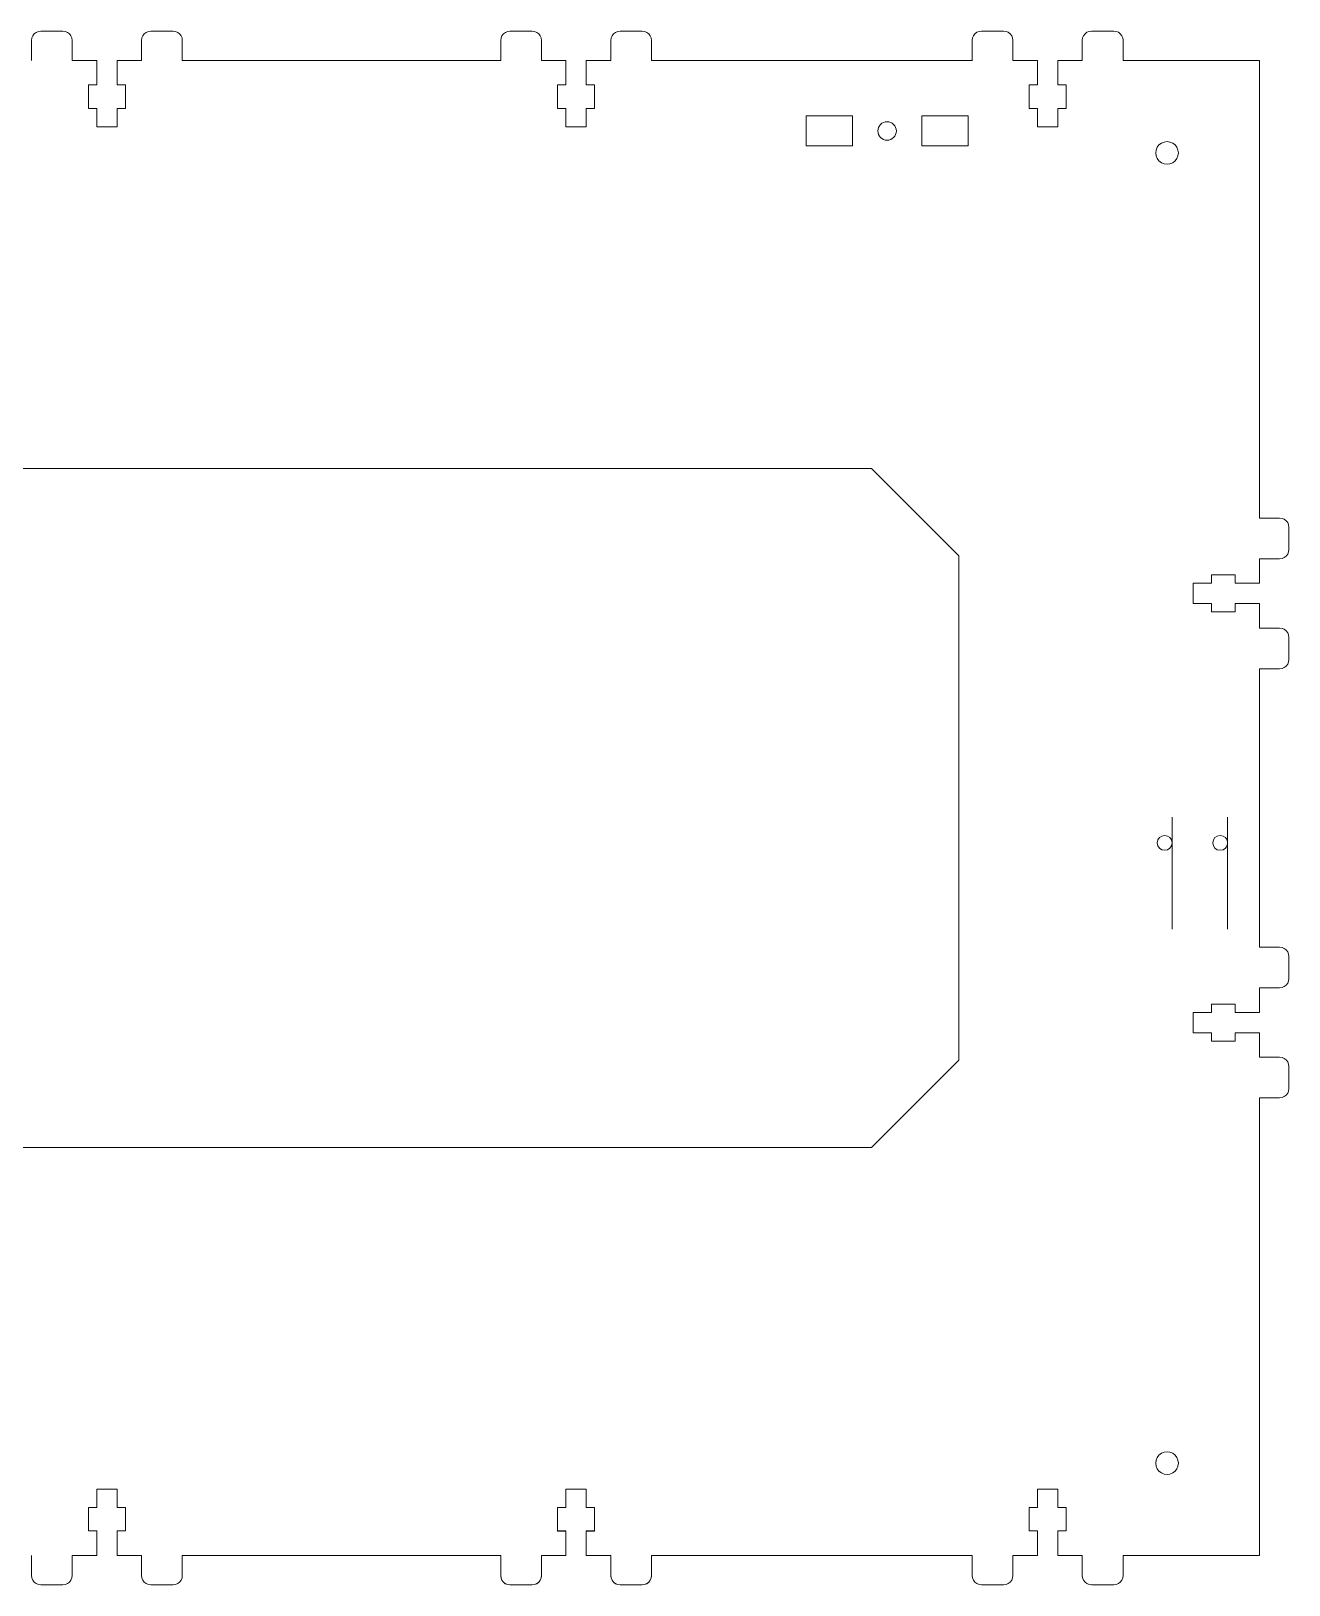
# Model space of a CAD drawing. Header units: millimetres. Extents: x -297 to 214, y -116 to 220.
# Drawn here: x -57.8 to 214.1, y -115.8 to 220.2 of the extents above; entities that cross this region are included whole.
import ezdxf

# ---------------------------------------------------------------- set-up
doc = ezdxf.new("R2010")
doc.units = ezdxf.units.MM
doc.header["$MEASUREMENT"] = 0

msp = doc.modelspace()

# ---------------------------------------------------------------- linework, layer by layer
at = {"lineweight": 9}
for points in [[(-57.7048, 218.2197), (-57.7048, 218.2197), (-57.6367, 218.7373), (-57.6367, 218.7373)], [(-57.6367, 218.7373), (-57.6367, 218.7373), (-57.4369, 219.2197), (-57.4369, 219.2197)], [(-57.4369, 219.2197), (-57.4369, 219.2197), (-57.119, 219.6339), (-57.119, 219.6339)], [(-57.119, 219.6339), (-57.119, 219.6339), (-56.7048, 219.9517), (-56.7048, 219.9517)], [(-56.7048, 219.9517), (-56.7048, 219.9517), (-56.2224, 220.1515), (-56.2224, 220.1515)], [(-56.2224, 220.1515), (-56.2224, 220.1515), (-55.7048, 220.2197), (-55.7048, 220.2197)], [(-55.7048, 220.2197), (-55.7048, 220.2197), (-50.9048, 220.2197), (-50.9048, 220.2197)], [(-50.9048, 220.2197), (-50.9048, 220.2197), (-50.3872, 220.1515), (-50.3872, 220.1515)], [(-50.3872, 220.1515), (-50.3872, 220.1515), (-49.9048, 219.9517), (-49.9048, 219.9517)], [(-49.9048, 219.9517), (-49.9048, 219.9517), (-49.4906, 219.6339), (-49.4906, 219.6339)], [(-49.4906, 219.6339), (-49.4906, 219.6339), (-49.1728, 219.2197), (-49.1728, 219.2197)], [(-49.1728, 219.2197), (-49.1728, 219.2197), (-48.973, 218.7373), (-48.973, 218.7373)], [(-48.973, 218.7373), (-48.973, 218.7373), (-48.9048, 218.2197), (-48.9048, 218.2197)], [(-33.9048, 218.2197), (-33.9048, 218.2197), (-33.8367, 218.7373), (-33.8367, 218.7373)], [(-33.8367, 218.7373), (-33.8367, 218.7373), (-33.6369, 219.2197), (-33.6369, 219.2197)], [(-33.6369, 219.2197), (-33.6369, 219.2197), (-33.319, 219.6339), (-33.319, 219.6339)], [(-33.319, 219.6339), (-33.319, 219.6339), (-32.9048, 219.9517), (-32.9048, 219.9517)], [(-32.9048, 219.9517), (-32.9048, 219.9517), (-32.4225, 220.1515), (-32.4225, 220.1515)], [(-32.4225, 220.1515), (-32.4225, 220.1515), (-31.9048, 220.2197), (-31.9048, 220.2197)], [(-31.9048, 220.2197), (-31.9048, 220.2197), (-27.1048, 220.2197), (-27.1048, 220.2197)], [(-26.5872, 220.1515), (-26.5872, 220.1515), (-27.1048, 220.2197), (-27.1048, 220.2197)], [(-26.1048, 219.9517), (-26.1048, 219.9517), (-26.5872, 220.1515), (-26.5872, 220.1515)], [(-25.6906, 219.6339), (-25.6906, 219.6339), (-26.1048, 219.9517), (-26.1048, 219.9517)], [(-25.3728, 219.2197), (-25.3728, 219.2197), (-25.6906, 219.6339), (-25.6906, 219.6339)], [(-25.173, 218.7373), (-25.173, 218.7373), (-25.3728, 219.2197), (-25.3728, 219.2197)], [(-25.1048, 218.2197), (-25.1048, 218.2197), (-25.173, 218.7373), (-25.173, 218.7373)], [(43.7239, 218.2197), (43.7239, 218.2197), (43.7921, 218.7373), (43.7921, 218.7373)], [(43.7921, 218.7373), (43.7921, 218.7373), (43.9919, 219.2197), (43.9919, 219.2197)], [(43.9919, 219.2197), (43.9919, 219.2197), (44.3097, 219.6339), (44.3097, 219.6339)], [(44.3097, 219.6339), (44.3097, 219.6339), (44.7239, 219.9517), (44.7239, 219.9517)], [(44.7239, 219.9517), (44.7239, 219.9517), (45.2063, 220.1515), (45.2063, 220.1515)], [(45.2063, 220.1515), (45.2063, 220.1515), (45.7239, 220.2197), (45.7239, 220.2197)], [(45.7239, 220.2197), (45.7239, 220.2197), (50.5239, 220.2197), (50.5239, 220.2197)], [(50.5239, 220.2197), (50.5239, 220.2197), (51.0416, 220.1515), (51.0416, 220.1515)], [(51.0416, 220.1515), (51.0416, 220.1515), (51.5239, 219.9517), (51.5239, 219.9517)], [(51.5239, 219.9517), (51.5239, 219.9517), (51.9381, 219.6339), (51.9381, 219.6339)], [(51.9381, 219.6339), (51.9381, 219.6339), (52.256, 219.2197), (52.256, 219.2197)], [(52.256, 219.2197), (52.256, 219.2197), (52.4558, 218.7373), (52.4558, 218.7373)], [(52.4558, 218.7373), (52.4558, 218.7373), (52.5239, 218.2197), (52.5239, 218.2197)], [(67.5921, 218.7373), (67.5921, 218.7373), (67.5239, 218.2197), (67.5239, 218.2197)], [(67.7919, 219.2197), (67.7919, 219.2197), (67.5921, 218.7373), (67.5921, 218.7373)], [(68.1097, 219.6339), (68.1097, 219.6339), (67.7919, 219.2197), (67.7919, 219.2197)], [(68.5239, 219.9517), (68.5239, 219.9517), (68.1097, 219.6339), (68.1097, 219.6339)], [(69.0063, 220.1515), (69.0063, 220.1515), (68.5239, 219.9517), (68.5239, 219.9517)], [(69.5239, 220.2197), (69.5239, 220.2197), (69.0063, 220.1515), (69.0063, 220.1515)], [(69.5239, 220.2197), (69.5239, 220.2197), (74.3239, 220.2197), (74.3239, 220.2197)], [(74.3239, 220.2197), (74.3239, 220.2197), (74.8415, 220.1515), (74.8415, 220.1515)], [(74.8415, 220.1515), (74.8415, 220.1515), (75.3239, 219.9517), (75.3239, 219.9517)], [(75.3239, 219.9517), (75.3239, 219.9517), (75.7381, 219.6339), (75.7381, 219.6339)], [(75.7381, 219.6339), (75.7381, 219.6339), (76.056, 219.2197), (76.056, 219.2197)], [(76.056, 219.2197), (76.056, 219.2197), (76.2558, 218.7373), (76.2558, 218.7373)], [(76.2558, 218.7373), (76.2558, 218.7373), (76.3239, 218.2197), (76.3239, 218.2197)], [(145.634, 218.2267), (145.634, 218.2267), (145.7021, 218.7443), (145.7021, 218.7443)], [(145.7021, 218.7443), (145.7021, 218.7443), (145.9019, 219.2267), (145.9019, 219.2267)], [(145.9019, 219.2267), (145.9019, 219.2267), (146.2197, 219.6409), (146.2197, 219.6409)], [(146.2197, 219.6409), (146.2197, 219.6409), (146.634, 219.9587), (146.634, 219.9587)], [(146.634, 219.9587), (146.634, 219.9587), (147.1163, 220.1585), (147.1163, 220.1585)], [(147.1163, 220.1585), (147.1163, 220.1585), (147.634, 220.2267), (147.634, 220.2267)], [(147.634, 220.2267), (147.634, 220.2267), (152.4339, 220.2267), (152.4339, 220.2267)], [(152.4339, 220.2267), (152.4339, 220.2267), (152.9516, 220.1585), (152.9516, 220.1585)], [(152.9516, 220.1585), (152.9516, 220.1585), (153.4339, 219.9587), (153.4339, 219.9587)], [(153.4339, 219.9587), (153.4339, 219.9587), (153.8482, 219.6409), (153.8482, 219.6409)], [(153.8482, 219.6409), (153.8482, 219.6409), (154.166, 219.2267), (154.166, 219.2267)], [(154.166, 219.2267), (154.166, 219.2267), (154.3658, 218.7443), (154.3658, 218.7443)], [(154.3658, 218.7443), (154.3658, 218.7443), (154.4339, 218.2267), (154.4339, 218.2267)], [(169.4339, 218.2267), (169.4339, 218.2267), (169.5021, 218.7443), (169.5021, 218.7443)], [(169.5021, 218.7443), (169.5021, 218.7443), (169.7019, 219.2267), (169.7019, 219.2267)], [(169.7019, 219.2267), (169.7019, 219.2267), (170.0197, 219.6409), (170.0197, 219.6409)], [(170.0197, 219.6409), (170.0197, 219.6409), (170.4339, 219.9587), (170.4339, 219.9587)], [(170.4339, 219.9587), (170.4339, 219.9587), (170.9163, 220.1585), (170.9163, 220.1585)], [(170.9163, 220.1585), (170.9163, 220.1585), (171.4339, 220.2267), (171.4339, 220.2267)], [(171.4339, 220.2267), (171.4339, 220.2267), (176.2339, 220.2267), (176.2339, 220.2267)], [(176.7516, 220.1585), (176.7516, 220.1585), (176.2339, 220.2267), (176.2339, 220.2267)], [(177.2339, 219.9587), (177.2339, 219.9587), (176.7516, 220.1585), (176.7516, 220.1585)], [(177.6481, 219.6409), (177.6481, 219.6409), (177.2339, 219.9587), (177.2339, 219.9587)], [(177.966, 219.2267), (177.966, 219.2267), (177.6481, 219.6409), (177.6481, 219.6409)], [(178.1658, 218.7443), (178.1658, 218.7443), (177.966, 219.2267), (177.966, 219.2267)], [(178.2339, 218.2267), (178.2339, 218.2267), (178.1658, 218.7443), (178.1658, 218.7443)], [(-57.7048, 213.8697), (-57.7048, 213.8697), (-57.7048, 218.2197), (-57.7048, 218.2197)], [(-48.9048, 218.2197), (-48.9048, 218.2197), (-48.9048, 213.8697), (-48.9048, 213.8697)], [(-33.9048, 213.8697), (-33.9048, 213.8697), (-33.9048, 218.2197), (-33.9048, 218.2197)], [(-25.1048, 218.2197), (-25.1048, 218.2197), (-25.1048, 213.8697), (-25.1048, 213.8697)], [(43.7239, 213.8697), (43.7239, 213.8697), (43.7239, 218.2197), (43.7239, 218.2197)], [(52.5239, 218.2197), (52.5239, 218.2197), (52.5239, 213.8697), (52.5239, 213.8697)], [(67.5239, 213.8697), (67.5239, 213.8697), (67.5239, 218.2197), (67.5239, 218.2197)], [(76.3239, 218.2197), (76.3239, 218.2197), (76.3239, 213.8697), (76.3239, 213.8697)], [(145.634, 213.8767), (145.634, 213.8767), (145.634, 218.2267), (145.634, 218.2267)], [(154.4339, 218.2267), (154.4339, 218.2267), (154.4339, 213.8767), (154.4339, 213.8767)], [(169.4339, 213.8767), (169.4339, 213.8767), (169.4339, 218.2267), (169.4339, 218.2267)], [(178.2339, 218.2267), (178.2339, 218.2267), (178.2339, 213.8767), (178.2339, 213.8767)], [(-48.9048, 213.8697), (-48.9048, 213.8697), (-43.6048, 213.8697), (-43.6048, 213.8697)], [(-43.6048, 213.8697), (-43.6048, 213.8697), (-43.6048, 208.5697), (-43.6048, 208.5697)], [(-39.2048, 208.5697), (-39.2048, 208.5697), (-39.2048, 213.8697), (-39.2048, 213.8697)], [(-39.2048, 213.8697), (-39.2048, 213.8697), (-33.9048, 213.8697), (-33.9048, 213.8697)], [(-25.1048, 213.8697), (-25.1048, 213.8697), (43.7239, 213.8697), (43.7239, 213.8697)], [(52.5239, 213.8697), (52.5239, 213.8697), (57.8239, 213.8697), (57.8239, 213.8697)], [(57.8239, 213.8697), (57.8239, 213.8697), (57.8239, 208.5697), (57.8239, 208.5697)], [(62.2239, 208.5697), (62.2239, 208.5697), (62.2239, 213.8697), (62.2239, 213.8697)], [(62.2239, 213.8697), (62.2239, 213.8697), (67.5239, 213.8697), (67.5239, 213.8697)], [(76.3239, 213.8697), (76.3239, 213.8697), (145.7055, 213.8697), (145.7055, 213.8697)], [(154.4339, 213.8767), (154.4339, 213.8767), (159.7339, 213.8767), (159.7339, 213.8767)], [(159.7339, 213.8767), (159.7339, 213.8767), (159.7339, 208.5767), (159.7339, 208.5767)], [(164.1339, 208.5767), (164.1339, 208.5767), (164.1339, 213.8767), (164.1339, 213.8767)], [(164.1339, 213.8767), (164.1339, 213.8767), (169.4339, 213.8767), (169.4339, 213.8767)], [(178.2339, 213.8767), (178.2339, 213.8767), (207.7424, 213.8697), (207.7424, 213.8697)], [(207.7424, 213.8697), (207.7424, 213.8697), (207.7424, 114.9192), (207.7424, 114.9192)], [(-45.4048, 208.5697), (-45.4048, 208.5697), (-45.4048, 203.4697), (-45.4048, 203.4697)], [(-43.6048, 208.5697), (-43.6048, 208.5697), (-45.4048, 208.5697), (-45.4048, 208.5697)], [(-37.4048, 208.5697), (-37.4048, 208.5697), (-39.2048, 208.5697), (-39.2048, 208.5697)], [(-37.4048, 203.4697), (-37.4048, 203.4697), (-37.4048, 208.5697), (-37.4048, 208.5697)], [(56.0239, 208.5697), (56.0239, 208.5697), (56.0239, 203.4697), (56.0239, 203.4697)], [(57.8239, 208.5697), (57.8239, 208.5697), (56.0239, 208.5697), (56.0239, 208.5697)], [(64.0239, 208.5697), (64.0239, 208.5697), (62.2239, 208.5697), (62.2239, 208.5697)], [(64.0239, 203.4697), (64.0239, 203.4697), (64.0239, 208.5697), (64.0239, 208.5697)], [(157.9339, 208.5767), (157.9339, 208.5767), (157.9339, 203.4767), (157.9339, 203.4767)], [(159.7339, 208.5767), (159.7339, 208.5767), (157.9339, 208.5767), (157.9339, 208.5767)], [(165.9339, 208.5767), (165.9339, 208.5767), (164.1339, 208.5767), (164.1339, 208.5767)], [(165.9339, 203.4767), (165.9339, 203.4767), (165.9339, 208.5767), (165.9339, 208.5767)], [(-45.4048, 203.4697), (-45.4048, 203.4697), (-43.6048, 203.4697), (-43.6048, 203.4697)], [(-43.6048, 203.4697), (-43.6048, 203.4697), (-43.6048, 199.5197), (-43.6048, 199.5197)], [(-39.2048, 203.4697), (-39.2048, 203.4697), (-37.4048, 203.4697), (-37.4048, 203.4697)], [(-39.2048, 199.5197), (-39.2048, 199.5197), (-39.2048, 203.4697), (-39.2048, 203.4697)], [(56.0239, 203.4697), (56.0239, 203.4697), (57.8239, 203.4697), (57.8239, 203.4697)], [(57.8239, 203.4697), (57.8239, 203.4697), (57.8239, 199.5197), (57.8239, 199.5197)], [(62.2239, 199.5197), (62.2239, 199.5197), (62.2239, 203.4697), (62.2239, 203.4697)], [(62.2239, 203.4697), (62.2239, 203.4697), (64.0239, 203.4697), (64.0239, 203.4697)], [(109.7424, 195.3767), (109.7424, 195.3767), (109.7424, 201.8767), (109.7424, 201.8767)], [(109.7424, 201.8767), (109.7424, 201.8767), (119.7424, 201.8767), (119.7424, 201.8767)], [(119.7424, 201.8767), (119.7424, 201.8767), (119.7424, 195.3767), (119.7424, 195.3767)], [(134.7424, 195.3767), (134.7424, 195.3767), (134.7424, 201.8767), (134.7424, 201.8767)], [(134.7424, 201.8767), (134.7424, 201.8767), (144.7424, 201.8767), (144.7424, 201.8767)], [(144.7424, 201.8767), (144.7424, 201.8767), (144.7424, 195.3767), (144.7424, 195.3767)], [(157.9339, 203.4767), (157.9339, 203.4767), (159.7339, 203.4767), (159.7339, 203.4767)], [(159.7339, 203.4767), (159.7339, 203.4767), (159.7339, 199.5267), (159.7339, 199.5267)], [(164.1339, 203.4767), (164.1339, 203.4767), (165.9339, 203.4767), (165.9339, 203.4767)], [(164.1339, 199.5267), (164.1339, 199.5267), (164.1339, 203.4767), (164.1339, 203.4767)], [(-43.6048, 199.5197), (-43.6048, 199.5197), (-39.2048, 199.5197), (-39.2048, 199.5197)], [(57.8239, 199.5197), (57.8239, 199.5197), (62.2239, 199.5197), (62.2239, 199.5197)], [(159.7339, 199.5267), (159.7339, 199.5267), (164.1339, 199.5267), (164.1339, 199.5267)], [(119.7424, 195.3767), (119.7424, 195.3767), (109.7424, 195.3767), (109.7424, 195.3767)], [(144.7424, 195.3767), (144.7424, 195.3767), (134.7424, 195.3767), (134.7424, 195.3767)], [(185.6206, 195.0947), (185.6206, 195.0947), (185.3758, 194.5038), (185.3758, 194.5038)], [(186.0099, 195.6021), (186.0099, 195.6021), (185.6206, 195.0947), (185.6206, 195.0947)], [(186.5174, 195.9914), (186.5174, 195.9914), (186.0099, 195.6021), (186.0099, 195.6021)], [(187.1083, 196.2362), (187.1083, 196.2362), (186.5174, 195.9914), (186.5174, 195.9914)], [(187.7424, 196.3197), (187.7424, 196.3197), (187.1083, 196.2362), (187.1083, 196.2362)], [(188.3765, 196.2362), (188.3765, 196.2362), (187.7424, 196.3197), (187.7424, 196.3197)], [(188.9674, 195.9914), (188.9674, 195.9914), (188.3765, 196.2362), (188.3765, 196.2362)], [(189.4748, 195.6021), (189.4748, 195.6021), (188.9674, 195.9914), (188.9674, 195.9914)], [(189.8641, 195.0947), (189.8641, 195.0947), (189.4748, 195.6021), (189.4748, 195.6021)], [(190.1089, 194.5038), (190.1089, 194.5038), (189.8641, 195.0947), (189.8641, 195.0947)], [(185.3758, 194.5038), (185.3758, 194.5038), (185.2924, 193.8697), (185.2924, 193.8697)], [(185.2924, 193.8697), (185.2924, 193.8697), (185.3758, 193.2356), (185.3758, 193.2356)], [(185.3758, 193.2356), (185.3758, 193.2356), (185.6206, 192.6447), (185.6206, 192.6447)], [(185.6206, 192.6447), (185.6206, 192.6447), (186.0099, 192.1373), (186.0099, 192.1373)], [(186.0099, 192.1373), (186.0099, 192.1373), (186.5174, 191.7479), (186.5174, 191.7479)], [(186.5174, 191.7479), (186.5174, 191.7479), (187.1083, 191.5032), (187.1083, 191.5032)], [(188.3765, 191.5032), (188.3765, 191.5032), (188.9674, 191.7479), (188.9674, 191.7479)], [(188.9674, 191.7479), (188.9674, 191.7479), (189.4748, 192.1373), (189.4748, 192.1373)], [(189.4748, 192.1373), (189.4748, 192.1373), (189.8641, 192.6447), (189.8641, 192.6447)], [(189.8641, 192.6447), (189.8641, 192.6447), (190.1089, 193.2356), (190.1089, 193.2356)], [(190.1924, 193.8697), (190.1924, 193.8697), (190.1089, 194.5038), (190.1089, 194.5038)], [(190.1089, 193.2356), (190.1089, 193.2356), (190.1924, 193.8697), (190.1924, 193.8697)], [(187.1083, 191.5032), (187.1083, 191.5032), (187.7424, 191.4197), (187.7424, 191.4197)], [(187.7424, 191.4197), (187.7424, 191.4197), (188.3765, 191.5032), (188.3765, 191.5032)], [(123.8723, 125.6192), (123.8723, 125.6192), (-207.0534, 125.6192), (-207.0534, 125.6192)], [(142.7424, 106.7491), (142.7424, 106.7491), (123.8723, 125.6192), (123.8723, 125.6192)], [(207.7424, 114.9192), (207.7424, 114.9192), (212.0924, 114.9192), (212.0924, 114.9192)], [(212.61, 114.8511), (212.61, 114.8511), (212.0924, 114.9192), (212.0924, 114.9192)], [(213.0924, 114.6513), (213.0924, 114.6513), (212.61, 114.8511), (212.61, 114.8511)], [(213.5066, 114.3334), (213.5066, 114.3334), (213.0924, 114.6513), (213.0924, 114.6513)], [(213.8244, 113.9192), (213.8244, 113.9192), (213.5066, 114.3334), (213.5066, 114.3334)], [(214.0242, 113.4369), (214.0242, 113.4369), (213.8244, 113.9192), (213.8244, 113.9192)], [(214.0924, 112.9192), (214.0924, 112.9192), (214.0242, 113.4369), (214.0242, 113.4369)], [(214.0924, 112.9192), (214.0924, 112.9192), (214.0924, 108.1192), (214.0924, 108.1192)], [(214.0242, 107.6016), (214.0242, 107.6016), (213.8244, 107.1192), (213.8244, 107.1192)], [(214.0924, 108.1192), (214.0924, 108.1192), (214.0242, 107.6016), (214.0242, 107.6016)], [(142.7424, -2.3939), (142.7424, -2.3939), (142.7424, 106.8324), (142.7424, 106.8324)], [(207.7424, 106.1192), (207.7424, 106.1192), (207.7424, 100.8192), (207.7424, 100.8192)], [(212.0924, 106.1192), (212.0924, 106.1192), (207.7424, 106.1192), (207.7424, 106.1192)], [(212.61, 106.1874), (212.61, 106.1874), (212.0924, 106.1192), (212.0924, 106.1192)], [(213.0924, 106.3872), (213.0924, 106.3872), (212.61, 106.1874), (212.61, 106.1874)], [(213.5066, 106.705), (213.5066, 106.705), (213.0924, 106.3872), (213.0924, 106.3872)], [(213.8244, 107.1192), (213.8244, 107.1192), (213.5066, 106.705), (213.5066, 106.705)], [(193.3924, 100.8192), (193.3924, 100.8192), (193.3924, 96.4192), (193.3924, 96.4192)], [(197.3424, 100.8192), (197.3424, 100.8192), (193.3924, 100.8192), (193.3924, 100.8192)], [(202.4424, 102.6192), (202.4424, 102.6192), (197.3424, 102.6192), (197.3424, 102.6192)], [(197.3424, 102.6192), (197.3424, 102.6192), (197.3424, 100.8192), (197.3424, 100.8192)], [(202.4424, 100.8192), (202.4424, 100.8192), (202.4424, 102.6192), (202.4424, 102.6192)], [(207.7424, 100.8192), (207.7424, 100.8192), (202.4424, 100.8192), (202.4424, 100.8192)], [(193.3924, 96.4192), (193.3924, 96.4192), (197.3424, 96.4192), (197.3424, 96.4192)], [(197.3424, 96.4192), (197.3424, 96.4192), (197.3424, 94.6192), (197.3424, 94.6192)], [(197.3424, 94.6192), (197.3424, 94.6192), (202.4424, 94.6192), (202.4424, 94.6192)], [(202.4424, 96.4192), (202.4424, 96.4192), (207.7424, 96.4192), (207.7424, 96.4192)], [(202.4424, 94.6192), (202.4424, 94.6192), (202.4424, 96.4192), (202.4424, 96.4192)], [(207.7424, 96.4192), (207.7424, 96.4192), (207.7424, 91.1192), (207.7424, 91.1192)], [(207.7424, 91.1192), (207.7424, 91.1192), (212.0924, 91.1192), (212.0924, 91.1192)], [(212.0924, 91.1192), (212.0924, 91.1192), (212.61, 91.0511), (212.61, 91.0511)], [(212.61, 91.0511), (212.61, 91.0511), (213.0924, 90.8513), (213.0924, 90.8513)], [(213.0924, 90.8513), (213.0924, 90.8513), (213.5066, 90.5334), (213.5066, 90.5334)], [(213.5066, 90.5334), (213.5066, 90.5334), (213.8244, 90.1192), (213.8244, 90.1192)], [(213.8244, 90.1192), (213.8244, 90.1192), (214.0242, 89.6369), (214.0242, 89.6369)], [(214.0242, 89.6369), (214.0242, 89.6369), (214.0924, 89.1192), (214.0924, 89.1192)], [(214.0924, 89.1192), (214.0924, 89.1192), (214.0924, 84.3192), (214.0924, 84.3192)], [(214.0242, 83.8016), (214.0242, 83.8016), (214.0924, 84.3192), (214.0924, 84.3192)], [(207.7424, 82.3192), (207.7424, 82.3192), (207.7424, 22.1193), (207.7424, 22.1193)], [(212.0924, 82.3192), (212.0924, 82.3192), (207.7424, 82.3192), (207.7424, 82.3192)], [(212.0924, 82.3192), (212.0924, 82.3192), (212.61, 82.3874), (212.61, 82.3874)], [(212.61, 82.3874), (212.61, 82.3874), (213.0924, 82.5872), (213.0924, 82.5872)], [(213.0924, 82.5872), (213.0924, 82.5872), (213.5066, 82.905), (213.5066, 82.905)], [(213.5066, 82.905), (213.5066, 82.905), (213.8244, 83.3192), (213.8244, 83.3192)], [(213.8244, 83.3192), (213.8244, 83.3192), (214.0242, 83.8016), (214.0242, 83.8016)], [(207.7424, 22.1193), (207.7424, 22.1193), (212.0924, 22.1193), (212.0924, 22.1193)], [(212.61, 22.0511), (212.61, 22.0511), (212.0924, 22.1193), (212.0924, 22.1193)], [(213.0924, 21.8513), (213.0924, 21.8513), (212.61, 22.0511), (212.61, 22.0511)], [(213.5066, 21.5335), (213.5066, 21.5335), (213.0924, 21.8513), (213.0924, 21.8513)], [(213.8244, 21.1193), (213.8244, 21.1193), (213.5066, 21.5335), (213.5066, 21.5335)], [(214.0242, 20.6369), (214.0242, 20.6369), (213.8244, 21.1193), (213.8244, 21.1193)], [(214.0924, 20.1193), (214.0924, 20.1193), (214.0242, 20.6369), (214.0242, 20.6369)], [(214.0924, 20.1193), (214.0924, 20.1193), (214.0924, 15.3193), (214.0924, 15.3193)], [(212.61, 13.3874), (212.61, 13.3874), (213.0924, 13.5872), (213.0924, 13.5872)], [(213.0924, 13.5872), (213.0924, 13.5872), (213.5066, 13.905), (213.5066, 13.905)], [(213.5066, 13.905), (213.5066, 13.905), (213.8244, 14.3193), (213.8244, 14.3193)], [(213.8244, 14.3193), (213.8244, 14.3193), (214.0242, 14.8016), (214.0242, 14.8016)], [(214.0242, 14.8016), (214.0242, 14.8016), (214.0924, 15.3193), (214.0924, 15.3193)], [(207.7424, 13.3193), (207.7424, 13.3193), (207.7424, 8.0193), (207.7424, 8.0193)], [(212.0924, 13.3193), (212.0924, 13.3193), (207.7424, 13.3193), (207.7424, 13.3193)], [(212.0924, 13.3193), (212.0924, 13.3193), (212.61, 13.3874), (212.61, 13.3874)], [(197.3424, 8.0193), (197.3424, 8.0193), (193.3924, 8.0193), (193.3924, 8.0193)], [(193.3924, 8.0193), (193.3924, 8.0193), (193.3924, 3.6193), (193.3924, 3.6193)], [(202.4424, 9.8193), (202.4424, 9.8193), (197.3424, 9.8193), (197.3424, 9.8193)], [(197.3424, 9.8193), (197.3424, 9.8193), (197.3424, 8.0193), (197.3424, 8.0193)], [(202.4424, 8.0193), (202.4424, 8.0193), (202.4424, 9.8193), (202.4424, 9.8193)], [(207.7424, 8.0193), (207.7424, 8.0193), (202.4424, 8.0193), (202.4424, 8.0193)], [(193.3924, 3.6193), (193.3924, 3.6193), (197.3424, 3.6193), (197.3424, 3.6193)], [(197.3424, 3.6193), (197.3424, 3.6193), (197.3424, 1.8193), (197.3424, 1.8193)], [(202.4424, 3.6193), (202.4424, 3.6193), (207.7424, 3.6193), (207.7424, 3.6193)], [(202.4424, 1.8193), (202.4424, 1.8193), (202.4424, 3.6193), (202.4424, 3.6193)], [(207.7424, 3.6193), (207.7424, 3.6193), (207.7424, -1.6807), (207.7424, -1.6807)], [(197.3424, 1.8193), (197.3424, 1.8193), (202.4424, 1.8193), (202.4424, 1.8193)], [(123.8723, -21.1807), (123.8723, -21.1807), (142.6591, -2.3939), (142.6591, -2.3939)], [(207.7424, -1.6807), (207.7424, -1.6807), (212.0924, -1.6807), (212.0924, -1.6807)], [(212.61, -1.7489), (212.61, -1.7489), (212.0924, -1.6807), (212.0924, -1.6807)], [(213.0924, -1.9487), (213.0924, -1.9487), (212.61, -1.7489), (212.61, -1.7489)], [(213.5066, -2.2665), (213.5066, -2.2665), (213.0924, -1.9487), (213.0924, -1.9487)], [(213.8244, -2.6807), (213.8244, -2.6807), (213.5066, -2.2665), (213.5066, -2.2665)], [(214.0242, -3.1631), (214.0242, -3.1631), (213.8244, -2.6807), (213.8244, -2.6807)], [(214.0924, -3.6807), (214.0924, -3.6807), (214.0242, -3.1631), (214.0242, -3.1631)], [(214.0924, -3.6807), (214.0924, -3.6807), (214.0924, -8.4807), (214.0924, -8.4807)], [(213.0924, -10.2128), (213.0924, -10.2128), (213.5066, -9.8949), (213.5066, -9.8949)], [(213.5066, -9.8949), (213.5066, -9.8949), (213.8244, -9.4807), (213.8244, -9.4807)], [(213.8244, -9.4807), (213.8244, -9.4807), (214.0242, -8.9984), (214.0242, -8.9984)], [(214.0242, -8.9984), (214.0242, -8.9984), (214.0924, -8.4807), (214.0924, -8.4807)], [(207.7424, -10.4807), (207.7424, -10.4807), (207.7424, -109.4536), (207.7424, -109.4536)], [(212.0924, -10.4807), (212.0924, -10.4807), (207.7424, -10.4807), (207.7424, -10.4807)], [(212.0924, -10.4807), (212.0924, -10.4807), (212.61, -10.4126), (212.61, -10.4126)], [(212.61, -10.4126), (212.61, -10.4126), (213.0924, -10.2128), (213.0924, -10.2128)], [(-207.0534, -21.1807), (-207.0534, -21.1807), (123.8723, -21.1807), (123.8723, -21.1807)], [(186.5174, -87.3318), (186.5174, -87.3318), (186.0099, -87.7212), (186.0099, -87.7212)], [(187.1083, -87.0871), (187.1083, -87.0871), (186.5174, -87.3318), (186.5174, -87.3318)], [(187.7424, -87.0036), (187.7424, -87.0036), (187.1083, -87.0871), (187.1083, -87.0871)], [(188.3765, -87.0871), (188.3765, -87.0871), (187.7424, -87.0036), (187.7424, -87.0036)], [(188.9674, -87.3318), (188.9674, -87.3318), (188.3765, -87.0871), (188.3765, -87.0871)], [(189.4748, -87.7212), (189.4748, -87.7212), (188.9674, -87.3318), (188.9674, -87.3318)], [(185.3758, -88.8195), (185.3758, -88.8195), (185.2924, -89.4536), (185.2924, -89.4536)], [(185.2924, -89.4536), (185.2924, -89.4536), (185.3758, -90.0877), (185.3758, -90.0877)], [(185.6206, -88.2286), (185.6206, -88.2286), (185.3758, -88.8195), (185.3758, -88.8195)], [(185.3758, -90.0877), (185.3758, -90.0877), (185.6206, -90.6786), (185.6206, -90.6786)], [(186.0099, -87.7212), (186.0099, -87.7212), (185.6206, -88.2286), (185.6206, -88.2286)], [(185.6206, -90.6786), (185.6206, -90.6786), (186.0099, -91.186), (186.0099, -91.186)], [(189.8641, -88.2286), (189.8641, -88.2286), (189.4748, -87.7212), (189.4748, -87.7212)], [(189.4748, -91.186), (189.4748, -91.186), (189.8641, -90.6786), (189.8641, -90.6786)], [(190.1089, -88.8195), (190.1089, -88.8195), (189.8641, -88.2286), (189.8641, -88.2286)], [(189.8641, -90.6786), (189.8641, -90.6786), (190.1089, -90.0877), (190.1089, -90.0877)], [(190.1924, -89.4536), (190.1924, -89.4536), (190.1089, -88.8195), (190.1089, -88.8195)], [(190.1089, -90.0877), (190.1089, -90.0877), (190.1924, -89.4536), (190.1924, -89.4536)], [(186.0099, -91.186), (186.0099, -91.186), (186.5174, -91.5753), (186.5174, -91.5753)], [(186.5174, -91.5753), (186.5174, -91.5753), (187.1083, -91.8201), (187.1083, -91.8201)], [(187.1083, -91.8201), (187.1083, -91.8201), (187.7424, -91.9036), (187.7424, -91.9036)], [(187.7424, -91.9036), (187.7424, -91.9036), (188.3765, -91.8201), (188.3765, -91.8201)], [(188.3765, -91.8201), (188.3765, -91.8201), (188.9674, -91.5753), (188.9674, -91.5753)], [(188.9674, -91.5753), (188.9674, -91.5753), (189.4748, -91.186), (189.4748, -91.186)], [(-43.6048, -95.0812), (-43.6048, -95.0812), (-39.2048, -95.0812), (-39.2048, -95.0812)], [(-43.6048, -99.0312), (-43.6048, -99.0312), (-43.6048, -95.0812), (-43.6048, -95.0812)], [(-39.2048, -95.0812), (-39.2048, -95.0812), (-39.2048, -99.0312), (-39.2048, -99.0312)], [(57.8132, -99.0312), (57.8132, -99.0312), (57.8132, -95.0812), (57.8132, -95.0812)], [(57.8132, -95.0812), (57.8132, -95.0812), (62.2133, -95.0812), (62.2133, -95.0812)], [(57.8132, -95.1036), (57.8132, -95.1036), (57.8132, -99.0536), (57.8132, -99.0536)], [(62.2133, -95.1036), (62.2133, -95.1036), (57.8132, -95.1036), (57.8132, -95.1036)], [(62.2133, -95.0812), (62.2133, -95.0812), (62.2133, -99.0312), (62.2133, -99.0312)], [(62.2133, -99.0536), (62.2133, -99.0536), (62.2133, -95.1036), (62.2133, -95.1036)], [(159.7339, -95.0882), (159.7339, -95.0882), (164.1339, -95.0882), (164.1339, -95.0882)], [(159.7339, -99.0382), (159.7339, -99.0382), (159.7339, -95.0882), (159.7339, -95.0882)], [(164.1339, -95.0882), (164.1339, -95.0882), (164.1339, -99.0382), (164.1339, -99.0382)], [(-45.4048, -104.1312), (-45.4048, -104.1312), (-45.4048, -99.0312), (-45.4048, -99.0312)], [(-45.4048, -99.0312), (-45.4048, -99.0312), (-43.6048, -99.0312), (-43.6048, -99.0312)], [(-39.2048, -99.0312), (-39.2048, -99.0312), (-37.4048, -99.0312), (-37.4048, -99.0312)], [(-37.4048, -99.0312), (-37.4048, -99.0312), (-37.4048, -104.1312), (-37.4048, -104.1312)], [(56.0133, -104.1312), (56.0133, -104.1312), (56.0133, -99.0312), (56.0133, -99.0312)], [(56.0133, -99.0312), (56.0133, -99.0312), (57.8132, -99.0312), (57.8132, -99.0312)], [(56.0133, -99.0536), (56.0133, -99.0536), (56.0133, -104.1536), (56.0133, -104.1536)], [(57.8132, -99.0536), (57.8132, -99.0536), (56.0133, -99.0536), (56.0133, -99.0536)], [(62.2133, -99.0312), (62.2133, -99.0312), (64.0133, -99.0312), (64.0133, -99.0312)], [(64.0133, -99.0536), (64.0133, -99.0536), (62.2133, -99.0536), (62.2133, -99.0536)], [(64.0133, -99.0312), (64.0133, -99.0312), (64.0133, -104.1312), (64.0133, -104.1312)], [(64.0133, -104.1536), (64.0133, -104.1536), (64.0133, -99.0536), (64.0133, -99.0536)], [(157.9339, -104.1382), (157.9339, -104.1382), (157.9339, -99.0382), (157.9339, -99.0382)], [(157.9339, -99.0382), (157.9339, -99.0382), (159.7339, -99.0382), (159.7339, -99.0382)], [(164.1339, -99.0382), (164.1339, -99.0382), (165.9339, -99.0382), (165.9339, -99.0382)], [(165.9339, -99.0382), (165.9339, -99.0382), (165.9339, -104.1382), (165.9339, -104.1382)], [(-43.6048, -104.1312), (-43.6048, -104.1312), (-45.4048, -104.1312), (-45.4048, -104.1312)], [(-43.6048, -109.4312), (-43.6048, -109.4312), (-43.6048, -104.1312), (-43.6048, -104.1312)], [(-39.2048, -104.1312), (-39.2048, -104.1312), (-39.2048, -109.4312), (-39.2048, -109.4312)], [(-37.4048, -104.1312), (-37.4048, -104.1312), (-39.2048, -104.1312), (-39.2048, -104.1312)], [(57.8132, -104.1312), (57.8132, -104.1312), (56.0133, -104.1312), (56.0133, -104.1312)], [(56.0133, -104.1536), (56.0133, -104.1536), (57.8132, -104.1536), (57.8132, -104.1536)], [(57.8132, -109.4312), (57.8132, -109.4312), (57.8132, -104.1312), (57.8132, -104.1312)], [(57.8132, -104.1536), (57.8132, -104.1536), (57.8132, -109.4536), (57.8132, -109.4536)], [(62.2133, -104.1312), (62.2133, -104.1312), (62.2133, -109.4312), (62.2133, -109.4312)], [(64.0133, -104.1312), (64.0133, -104.1312), (62.2133, -104.1312), (62.2133, -104.1312)], [(62.2133, -104.1536), (62.2133, -104.1536), (64.0133, -104.1536), (64.0133, -104.1536)], [(62.2133, -109.4536), (62.2133, -109.4536), (62.2133, -104.1536), (62.2133, -104.1536)], [(159.7339, -104.1382), (159.7339, -104.1382), (157.9339, -104.1382), (157.9339, -104.1382)], [(159.7339, -109.4382), (159.7339, -109.4382), (159.7339, -104.1382), (159.7339, -104.1382)], [(164.1339, -104.1382), (164.1339, -104.1382), (164.1339, -109.4382), (164.1339, -109.4382)], [(165.9339, -104.1382), (165.9339, -104.1382), (164.1339, -104.1382), (164.1339, -104.1382)], [(-57.7048, -109.4312), (-57.7048, -109.4312), (-57.7048, -113.7812), (-57.7048, -113.7812)], [(-48.9048, -109.4312), (-48.9048, -109.4312), (-43.6048, -109.4312), (-43.6048, -109.4312)], [(-48.9048, -113.7812), (-48.9048, -113.7812), (-48.9048, -109.4312), (-48.9048, -109.4312)], [(-39.2048, -109.4312), (-39.2048, -109.4312), (-33.9048, -109.4312), (-33.9048, -109.4312)], [(-33.9048, -109.4312), (-33.9048, -109.4312), (-33.9048, -113.7812), (-33.9048, -113.7812)], [(-25.1048, -109.4312), (-25.1048, -109.4312), (43.7133, -109.4312), (43.7133, -109.4312)], [(-25.1048, -113.7812), (-25.1048, -113.7812), (-25.1048, -109.4312), (-25.1048, -109.4312)], [(43.7133, -109.4312), (43.7133, -109.4312), (43.7133, -113.7812), (43.7133, -113.7812)], [(43.7133, -113.8036), (43.7133, -113.8036), (43.7133, -109.4536), (43.7133, -109.4536)], [(52.5133, -109.4312), (52.5133, -109.4312), (57.8132, -109.4312), (57.8132, -109.4312)], [(52.5133, -113.7812), (52.5133, -113.7812), (52.5133, -109.4312), (52.5133, -109.4312)], [(52.5133, -109.4536), (52.5133, -109.4536), (52.5133, -113.8036), (52.5133, -113.8036)], [(57.8132, -109.4536), (57.8132, -109.4536), (52.5133, -109.4536), (52.5133, -109.4536)], [(62.2133, -109.4312), (62.2133, -109.4312), (67.5133, -109.4312), (67.5133, -109.4312)], [(67.5132, -109.4536), (67.5132, -109.4536), (62.2133, -109.4536), (62.2133, -109.4536)], [(67.5132, -113.8036), (67.5132, -113.8036), (67.5132, -109.4536), (67.5132, -109.4536)], [(67.5133, -109.4312), (67.5133, -109.4312), (67.5133, -113.7812), (67.5133, -113.7812)], [(76.3132, -113.7812), (76.3132, -113.7812), (76.3132, -109.4312), (76.3132, -109.4312)], [(145.634, -109.4382), (145.634, -109.4382), (76.3132, -109.4312), (76.3132, -109.4312)], [(76.3132, -109.4536), (76.3132, -109.4536), (76.3132, -113.8036), (76.3132, -113.8036)], [(145.634, -109.4382), (145.634, -109.4382), (145.634, -113.7882), (145.634, -113.7882)], [(154.4339, -109.4382), (154.4339, -109.4382), (159.7339, -109.4382), (159.7339, -109.4382)], [(154.4339, -113.7882), (154.4339, -113.7882), (154.4339, -109.4382), (154.4339, -109.4382)], [(164.1339, -109.4382), (164.1339, -109.4382), (169.4339, -109.4382), (169.4339, -109.4382)], [(169.4339, -109.4382), (169.4339, -109.4382), (169.4339, -113.7882), (169.4339, -113.7882)], [(178.2339, -113.7882), (178.2339, -113.7882), (178.2339, -109.4382), (178.2339, -109.4382)], [(178.2339, -109.4382), (178.2339, -109.4382), (207.7424, -109.4382), (207.7424, -109.4382)], [(-57.7048, -113.7812), (-57.7048, -113.7812), (-57.6367, -114.2988), (-57.6367, -114.2988)], [(-48.973, -114.2988), (-48.973, -114.2988), (-48.9048, -113.7812), (-48.9048, -113.7812)], [(-33.9048, -113.7812), (-33.9048, -113.7812), (-33.8367, -114.2988), (-33.8367, -114.2988)], [(-25.1048, -113.7812), (-25.1048, -113.7812), (-25.173, -114.2988), (-25.173, -114.2988)], [(43.7133, -113.7812), (43.7133, -113.7812), (43.7814, -114.2988), (43.7814, -114.2988)], [(43.7133, -113.8036), (43.7133, -113.8036), (43.7814, -114.3212), (43.7814, -114.3212)], [(52.4451, -114.2988), (52.4451, -114.2988), (52.5133, -113.7812), (52.5133, -113.7812)], [(52.4451, -114.3212), (52.4451, -114.3212), (52.5133, -113.8036), (52.5133, -113.8036)], [(67.5132, -113.8036), (67.5132, -113.8036), (67.5814, -114.3212), (67.5814, -114.3212)], [(67.5814, -114.2988), (67.5814, -114.2988), (67.5133, -113.7812), (67.5133, -113.7812)], [(76.2451, -114.2988), (76.2451, -114.2988), (76.3132, -113.7812), (76.3132, -113.7812)], [(76.3132, -113.8036), (76.3132, -113.8036), (76.2451, -114.3212), (76.2451, -114.3212)], [(145.634, -113.7882), (145.634, -113.7882), (145.7021, -114.3058), (145.7021, -114.3058)], [(154.3658, -114.3058), (154.3658, -114.3058), (154.4339, -113.7882), (154.4339, -113.7882)], [(169.4339, -113.7882), (169.4339, -113.7882), (169.5021, -114.3058), (169.5021, -114.3058)], [(178.2339, -113.7882), (178.2339, -113.7882), (178.1658, -114.3058), (178.1658, -114.3058)], [(-57.6367, -114.2988), (-57.6367, -114.2988), (-57.4369, -114.7812), (-57.4369, -114.7812)], [(-57.4369, -114.7812), (-57.4369, -114.7812), (-57.119, -115.1954), (-57.119, -115.1954)], [(-57.119, -115.1954), (-57.119, -115.1954), (-56.7048, -115.5132), (-56.7048, -115.5132)], [(-56.7048, -115.5132), (-56.7048, -115.5132), (-56.2224, -115.713), (-56.2224, -115.713)], [(-56.2224, -115.713), (-56.2224, -115.713), (-55.7048, -115.7812), (-55.7048, -115.7812)], [(-55.7048, -115.7812), (-55.7048, -115.7812), (-50.9048, -115.7812), (-50.9048, -115.7812)], [(-50.9048, -115.7812), (-50.9048, -115.7812), (-50.3872, -115.713), (-50.3872, -115.713)], [(-50.3872, -115.713), (-50.3872, -115.713), (-49.9048, -115.5132), (-49.9048, -115.5132)], [(-49.9048, -115.5132), (-49.9048, -115.5132), (-49.4906, -115.1954), (-49.4906, -115.1954)], [(-49.4906, -115.1954), (-49.4906, -115.1954), (-49.1728, -114.7812), (-49.1728, -114.7812)], [(-49.1728, -114.7812), (-49.1728, -114.7812), (-48.973, -114.2988), (-48.973, -114.2988)], [(-33.8367, -114.2988), (-33.8367, -114.2988), (-33.6369, -114.7812), (-33.6369, -114.7812)], [(-33.6369, -114.7812), (-33.6369, -114.7812), (-33.319, -115.1954), (-33.319, -115.1954)], [(-33.319, -115.1954), (-33.319, -115.1954), (-32.9048, -115.5132), (-32.9048, -115.5132)], [(-32.9048, -115.5132), (-32.9048, -115.5132), (-32.4225, -115.713), (-32.4225, -115.713)], [(-32.4225, -115.713), (-32.4225, -115.713), (-31.9048, -115.7812), (-31.9048, -115.7812)], [(-31.9048, -115.7812), (-31.9048, -115.7812), (-27.1048, -115.7812), (-27.1048, -115.7812)], [(-26.5872, -115.713), (-26.5872, -115.713), (-27.1048, -115.7812), (-27.1048, -115.7812)], [(-26.1048, -115.5132), (-26.1048, -115.5132), (-26.5872, -115.713), (-26.5872, -115.713)], [(-25.6906, -115.1954), (-25.6906, -115.1954), (-26.1048, -115.5132), (-26.1048, -115.5132)], [(-25.3728, -114.7812), (-25.3728, -114.7812), (-25.6906, -115.1954), (-25.6906, -115.1954)], [(-25.173, -114.2988), (-25.173, -114.2988), (-25.3728, -114.7812), (-25.3728, -114.7812)], [(43.7814, -114.2988), (43.7814, -114.2988), (43.9812, -114.7812), (43.9812, -114.7812)], [(43.7814, -114.3212), (43.7814, -114.3212), (43.9812, -114.8036), (43.9812, -114.8036)], [(43.9812, -114.7812), (43.9812, -114.7812), (44.299, -115.1954), (44.299, -115.1954)], [(43.9812, -114.8036), (43.9812, -114.8036), (44.299, -115.2178), (44.299, -115.2178)], [(44.299, -115.1954), (44.299, -115.1954), (44.7133, -115.5132), (44.7133, -115.5132)], [(44.299, -115.2178), (44.299, -115.2178), (44.7133, -115.5356), (44.7133, -115.5356)], [(44.7133, -115.5132), (44.7133, -115.5132), (45.1956, -115.713), (45.1956, -115.713)], [(44.7133, -115.5356), (44.7133, -115.5356), (45.1956, -115.7354), (45.1956, -115.7354)], [(45.1956, -115.713), (45.1956, -115.713), (45.7133, -115.7812), (45.7133, -115.7812)], [(45.1956, -115.7354), (45.1956, -115.7354), (45.7133, -115.8036), (45.7133, -115.8036)], [(45.7133, -115.7812), (45.7133, -115.7812), (50.5133, -115.7812), (50.5133, -115.7812)], [(50.5133, -115.8036), (50.5133, -115.8036), (45.7133, -115.8036), (45.7133, -115.8036)], [(50.5133, -115.7812), (50.5133, -115.7812), (51.0309, -115.713), (51.0309, -115.713)], [(50.5133, -115.8036), (50.5133, -115.8036), (51.0309, -115.7354), (51.0309, -115.7354)], [(51.0309, -115.713), (51.0309, -115.713), (51.5133, -115.5132), (51.5133, -115.5132)], [(51.0309, -115.7354), (51.0309, -115.7354), (51.5133, -115.5356), (51.5133, -115.5356)], [(51.5133, -115.5132), (51.5133, -115.5132), (51.9275, -115.1954), (51.9275, -115.1954)], [(51.5133, -115.5356), (51.5133, -115.5356), (51.9275, -115.2178), (51.9275, -115.2178)], [(51.9275, -115.1954), (51.9275, -115.1954), (52.2453, -114.7812), (52.2453, -114.7812)], [(51.9275, -115.2178), (51.9275, -115.2178), (52.2453, -114.8036), (52.2453, -114.8036)], [(52.2453, -114.7812), (52.2453, -114.7812), (52.4451, -114.2988), (52.4451, -114.2988)], [(52.2453, -114.8036), (52.2453, -114.8036), (52.4451, -114.3212), (52.4451, -114.3212)], [(67.7812, -114.7812), (67.7812, -114.7812), (67.5814, -114.2988), (67.5814, -114.2988)], [(67.5814, -114.3212), (67.5814, -114.3212), (67.7812, -114.8036), (67.7812, -114.8036)], [(68.099, -115.1954), (68.099, -115.1954), (67.7812, -114.7812), (67.7812, -114.7812)], [(67.7812, -114.8036), (67.7812, -114.8036), (68.099, -115.2178), (68.099, -115.2178)], [(68.5133, -115.5132), (68.5133, -115.5132), (68.099, -115.1954), (68.099, -115.1954)], [(68.099, -115.2178), (68.099, -115.2178), (68.5132, -115.5356), (68.5132, -115.5356)], [(68.5132, -115.5356), (68.5132, -115.5356), (68.9956, -115.7354), (68.9956, -115.7354)], [(68.9956, -115.713), (68.9956, -115.713), (68.5133, -115.5132), (68.5133, -115.5132)], [(69.5133, -115.7812), (69.5133, -115.7812), (68.9956, -115.713), (68.9956, -115.713)], [(68.9956, -115.7354), (68.9956, -115.7354), (69.5132, -115.8036), (69.5132, -115.8036)], [(74.3132, -115.8036), (74.3132, -115.8036), (69.5132, -115.8036), (69.5132, -115.8036)], [(74.3132, -115.7812), (74.3132, -115.7812), (74.8309, -115.713), (74.8309, -115.713)], [(74.8309, -115.7354), (74.8309, -115.7354), (74.3132, -115.8036), (74.3132, -115.8036)], [(74.8309, -115.713), (74.8309, -115.713), (75.3132, -115.5132), (75.3132, -115.5132)], [(75.3132, -115.5356), (75.3132, -115.5356), (74.8309, -115.7354), (74.8309, -115.7354)], [(75.3132, -115.5132), (75.3132, -115.5132), (75.7275, -115.1954), (75.7275, -115.1954)], [(75.7275, -115.2178), (75.7275, -115.2178), (75.3132, -115.5356), (75.3132, -115.5356)], [(75.7275, -115.1954), (75.7275, -115.1954), (76.0453, -114.7812), (76.0453, -114.7812)], [(76.0453, -114.8036), (76.0453, -114.8036), (75.7275, -115.2178), (75.7275, -115.2178)], [(76.0453, -114.7812), (76.0453, -114.7812), (76.2451, -114.2988), (76.2451, -114.2988)], [(76.2451, -114.3212), (76.2451, -114.3212), (76.0453, -114.8036), (76.0453, -114.8036)], [(145.7021, -114.3058), (145.7021, -114.3058), (145.9019, -114.7882), (145.9019, -114.7882)], [(145.9019, -114.7882), (145.9019, -114.7882), (146.2197, -115.2024), (146.2197, -115.2024)], [(146.2197, -115.2024), (146.2197, -115.2024), (146.634, -115.5202), (146.634, -115.5202)], [(146.634, -115.5202), (146.634, -115.5202), (147.1163, -115.72), (147.1163, -115.72)], [(147.1163, -115.72), (147.1163, -115.72), (147.634, -115.7882), (147.634, -115.7882)], [(147.634, -115.7882), (147.634, -115.7882), (152.4339, -115.7882), (152.4339, -115.7882)], [(152.4339, -115.7882), (152.4339, -115.7882), (152.9516, -115.72), (152.9516, -115.72)], [(152.9516, -115.72), (152.9516, -115.72), (153.4339, -115.5202), (153.4339, -115.5202)], [(153.4339, -115.5202), (153.4339, -115.5202), (153.8482, -115.2024), (153.8482, -115.2024)], [(153.8482, -115.2024), (153.8482, -115.2024), (154.166, -114.7882), (154.166, -114.7882)], [(154.166, -114.7882), (154.166, -114.7882), (154.3658, -114.3058), (154.3658, -114.3058)], [(169.5021, -114.3058), (169.5021, -114.3058), (169.7019, -114.7882), (169.7019, -114.7882)], [(169.7019, -114.7882), (169.7019, -114.7882), (170.0197, -115.2024), (170.0197, -115.2024)], [(170.0197, -115.2024), (170.0197, -115.2024), (170.4339, -115.5202), (170.4339, -115.5202)], [(170.4339, -115.5202), (170.4339, -115.5202), (170.9163, -115.72), (170.9163, -115.72)], [(170.9163, -115.72), (170.9163, -115.72), (171.4339, -115.7882), (171.4339, -115.7882)], [(171.4339, -115.7882), (171.4339, -115.7882), (176.2339, -115.7882), (176.2339, -115.7882)], [(176.7516, -115.72), (176.7516, -115.72), (176.2339, -115.7882), (176.2339, -115.7882)], [(177.2339, -115.5202), (177.2339, -115.5202), (176.7516, -115.72), (176.7516, -115.72)], [(177.6481, -115.2024), (177.6481, -115.2024), (177.2339, -115.5202), (177.2339, -115.5202)], [(177.966, -114.7882), (177.966, -114.7882), (177.6481, -115.2024), (177.6481, -115.2024)], [(178.1658, -114.3058), (178.1658, -114.3058), (177.966, -114.7882), (177.966, -114.7882)]]:
    msp.add_open_spline(points, degree=3, dxfattribs=at)
for points, knots in [([(129.2424, 198.6267), (129.2424, 199.7313), (128.3469, 200.6267), (127.2424, 200.6267), (127.2424, 200.6267), (126.1378, 200.6267), (125.2424, 199.7313), (125.2424, 198.6267), (125.2424, 198.6267), (125.2424, 197.5221), (126.1378, 196.6267), (127.2424, 196.6267), (127.2424, 196.6267), (128.3469, 196.6267), (129.2424, 197.5221), (129.2424, 198.6267)], [0, 0, 0, 0, 0.2, 0.2, 0.2, 0.2, 0.4, 0.4, 0.4, 0.4, 0.6, 0.6, 0.6, 0.6, 1, 1, 1, 1]), ([(188.8424, 44.6693), (188.8424, 45.5529), (188.126, 46.2693), (187.2424, 46.2693), (187.2424, 46.2693), (186.3587, 46.2693), (185.6424, 45.5529), (185.6424, 44.6693), (185.6424, 44.6693), (185.6424, 43.7856), (186.3587, 43.0693), (187.2424, 43.0693), (187.2424, 43.0693), (188.126, 43.0692), (188.8424, 43.7856), (188.8424, 44.6692), (188.8424, 71.1772), (188.8424, -8.3467), (188.8424, 44.6693)], [0, 0, 0, 0, 0.2, 0.2, 0.2, 0.2, 0.4, 0.4, 0.4, 0.4, 0.6, 0.6, 0.6, 0.6, 1, 1, 1, 1.0001, 1.0001, 1.0001, 1.0001]), ([(200.8424, 44.6693), (200.8424, 45.5529), (200.126, 46.2693), (199.2424, 46.2693), (199.2424, 46.2693), (198.3587, 46.2693), (197.6424, 45.5529), (197.6424, 44.6693), (197.6424, 44.6693), (197.6424, 43.7856), (198.3587, 43.0693), (199.2424, 43.0693), (199.2424, 43.0693), (200.126, 43.0692), (200.8424, 43.7856), (200.8424, 44.6692), (200.8424, 71.1772), (200.8424, -8.3467), (200.8424, 44.6693)], [0, 0, 0, 0, 0.2, 0.2, 0.2, 0.2, 0.4, 0.4, 0.4, 0.4, 0.6, 0.6, 0.6, 0.6, 1, 1, 1, 1.0001, 1.0001, 1.0001, 1.0001])]:
    msp.add_open_spline(points, degree=3, knots=knots, dxfattribs=at)

doc.saveas('drawing.dxf')
